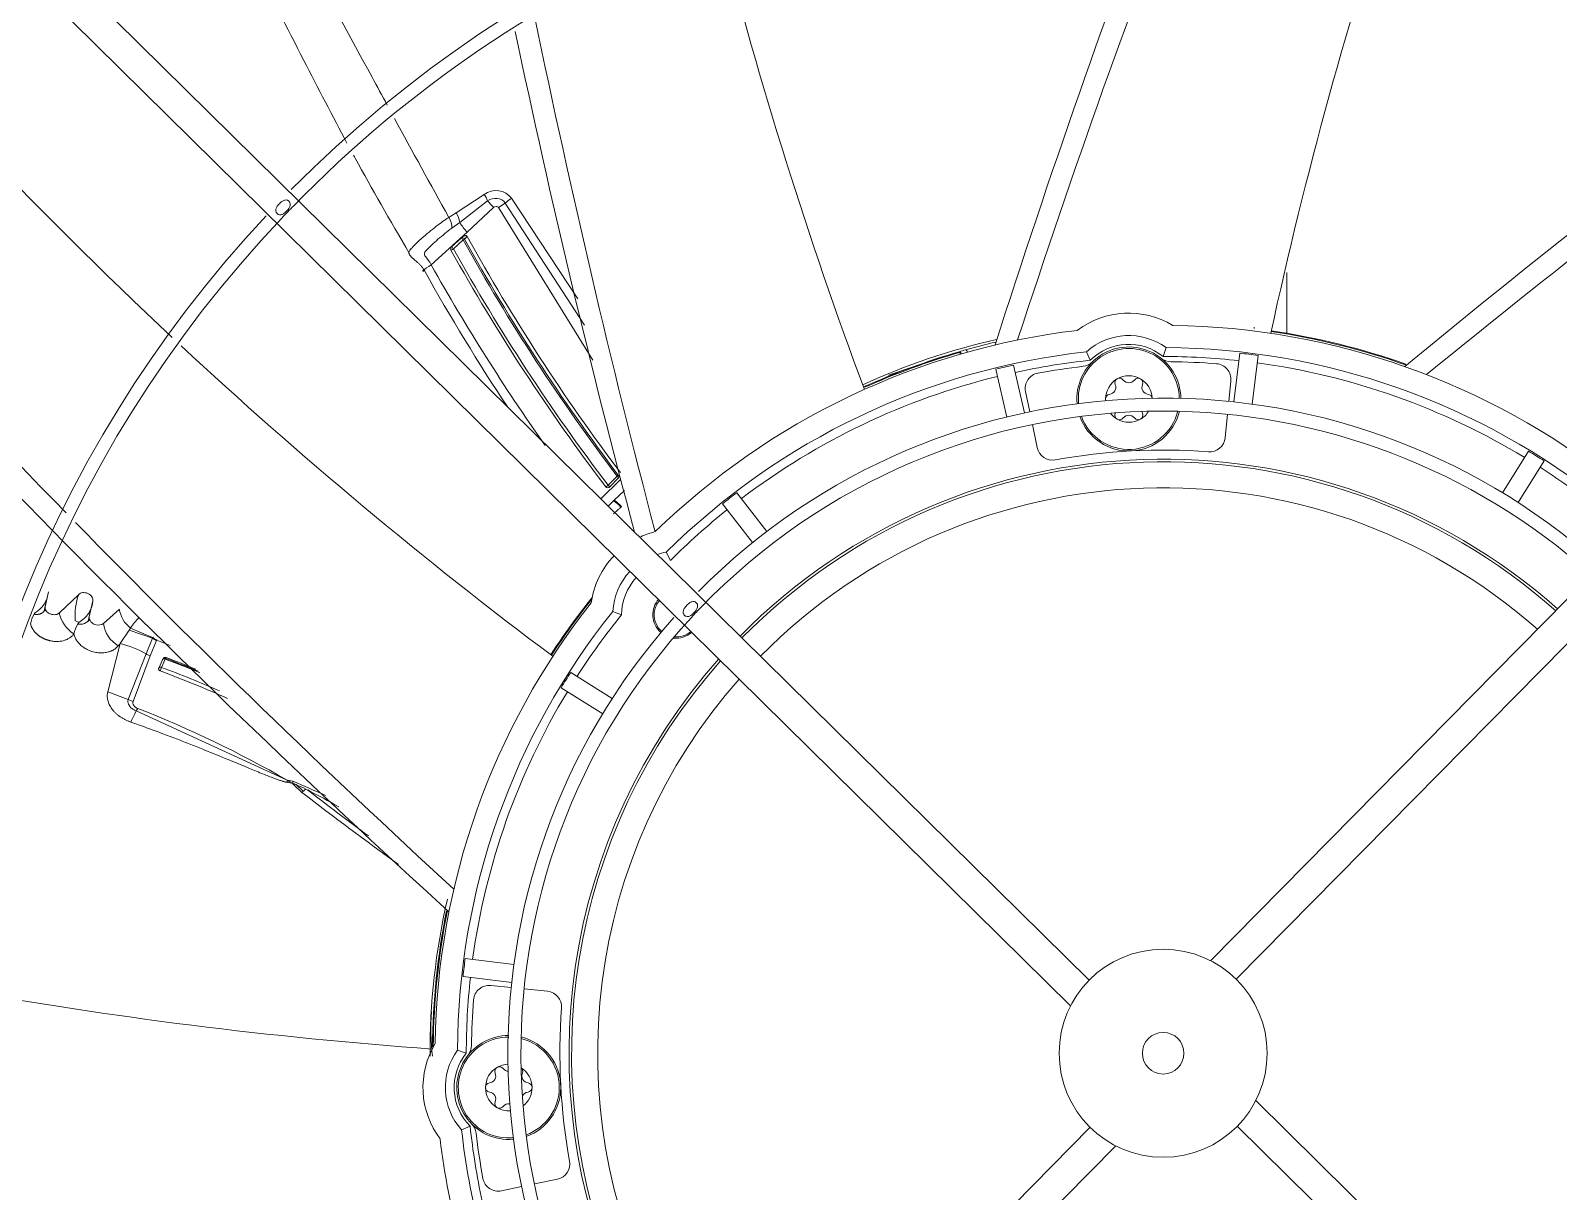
# Model space of a CAD drawing. Header units: millimetres. Extents: x 113490 to 142599, y -20467 to 115.
# Drawn here: x 129887.5 to 130181.2, y -10315.6 to -10092.3 of the extents above; entities that cross this region are included whole.
import ezdxf

# ---------------------------------------------------------------- set-up
doc = ezdxf.new("R2010")
doc.units = ezdxf.units.MM
doc.layers.add('DV3_0', color=7, linetype='Continuous')

msp = doc.modelspace()

# ---------------------------------------------------------------- linework, layer by layer
at = {"layer": 'DV3_0', "color": 7, "linetype": 'Continuous', "lineweight": 15}
for p, q in [((130091, -10274.95), (129752.7, -9941.35)), ((129745.01, -9942.2), (130087.44, -10279.87)), ((130264.86, -10118.57), (130114.36, -10271.19)), ((129969.32, -10127.36), (129974.69, -10123.81)), ((130119.28, -10274.75), (130269.19, -10122.73)), ((129969.97, -10129.23), (129975.33, -10125.08)), ((129971.41, -10131.1), (129976.5, -10126.33)), ((129977.43, -10126.36), (129995.58, -10155.67)), ((129978.72, -10125.48), (129993.95, -10148.99)), ((129979.94, -10124.57), (129992.71, -10143.89)), ((129968.44, -10130.33), (129969.97, -10129.23)), ((129964.46, -10137.37), (129971.41, -10131.1)), ((129968.41, -10133.87), (129970.29, -10132.14)), ((129968.77, -10134.29), (129970.64, -10132.57)), ((129970.64, -10132.57), (129970.9, -10132.4)), ((129970.9, -10132.4), (129971.39, -10131.88)), ((130129.05, -10150.52), (130129.05, -10138.81)), ((130105.24, -10154.99), (130105.81, -10153.29)), ((130063.64, -10154.77), (130052.4, -10158.56)), ((130091.23, -10155.72), (130090.48, -10154.09)), ((130120.01, -10154.36), (130118.86, -10163.73)), ((130123.48, -10154.79), (130122.33, -10164.15)), ((130073.07, -10157.43), (130075.19, -10166.63)), ((130076.48, -10156.64), (130078.6, -10165.84)), ((130079.58, -10165.63), (130078.77, -10161.75)), ((130118.26, -10159.68), (130117.86, -10163.62)), ((130081.01, -10172.52), (130080.09, -10168.08)), ((130117.61, -10166.11), (130117.16, -10170.63)), ((130175.52, -10173.21), (130170.52, -10181.22)), ((130178.49, -10175.07), (130173.49, -10183.07)), ((130000.84, -10178.74), (129997.1, -10182.35)), ((130000.24, -10177.99), (129998.52, -10179.76)), ((130000.53, -10178.31), (129998.8, -10180.09)), ((130001.67, -10180.74), (129999.66, -10182.64)), ((130023.24, -10181.2), (130029.05, -10188.63)), ((130001.08, -10183.83), (130000.98, -10183.95)), ((130020.48, -10183.35), (130026.29, -10190.79)), ((130010.48, -10194.24), (130009.69, -10192.63)), ((129890.87, -10200.22), (129890.27, -10203.11)), ((129890.05, -10203.98), (129890.52, -10201.74)), ((129892.99, -10204.3), (129896.72, -10200.74)), ((129898.54, -10205.85), (129899.06, -10203.56)), ((129898.75, -10205.07), (129899.43, -10202)), ((129904.53, -10203.56), (129901.45, -10206.33)), ((129888.23, -10204.34), (129888.13, -10204.55)), ((129896.07, -10205.83), (129896.72, -10206.12)), ((129896.72, -10206.12), (129896.54, -10206.48)), ((130001.1, -10204.66), (129999.42, -10204.04)), ((129904.71, -10210.22), (129906.41, -10207.65)), ((129906.68, -10207.22), (129910.92, -10209.01)), ((129910.87, -10209.15), (129909.66, -10212.15)), ((129910.92, -10209.01), (129910.87, -10209.15)), ((129910.93, -10208.97), (129910.92, -10209.01)), ((129909.66, -10212.15), (129906.24, -10220.94)), ((129911.69, -10209.62), (129910.44, -10212.56)), ((129911.72, -10209.54), (129911.69, -10209.62)), ((129911.73, -10209.53), (129911.72, -10209.54)), ((129910.44, -10212.56), (129907.16, -10221.35)), ((129912.1, -10214.95), (129912.8, -10213.34)), ((129912.66, -10214.79), (129913.36, -10213.18)), ((129913.43, -10213.05), (129913.54, -10212.89)), ((129991.32, -10215.74), (129999.32, -10220.74)), ((129906.24, -10220.94), (129902.3, -10219.49)), ((129907.16, -10221.35), (129906.24, -10220.94)), ((129989.46, -10218.71), (129997.47, -10223.71)), ((129908.07, -10222.69), (129907.78, -10223.16)), ((129937.91, -10237.16), (129938.08, -10237.39)), ((129938.08, -10237.39), (129939.62, -10238.83)), ((129938.19, -10237.2), (129938.27, -10237.29)), ((129938.19, -10237.2), (129938.34, -10237.26)), ((129938.34, -10237.26), (129938.5, -10237.32)), ((129938.5, -10237.32), (129939.88, -10238.61)), ((129971.03, -10270.75), (129980.4, -10271.9)), ((129970.61, -10274.22), (129979.98, -10275.37)), ((129975.93, -10275.97), (129979.87, -10276.37)), ((129982.36, -10276.62), (129986.87, -10277.07)), ((129971.24, -10288.99), (129969.54, -10288.42)), ((130432.33, -10603.11), (130123.04, -10298.11)), ((130091.2, -10303.23), (129757.6, -10641.53)), ((129971.97, -10303), (129970.34, -10303.75)), ((130119.48, -10303.03), (130428.15, -10607.41)), ((129758.45, -10649.21), (130096.11, -10306.79)), ((129981.88, -10314.65), (129978, -10315.46)), ((129988.77, -10313.22), (129984.33, -10314.14))]:
    msp.add_line(p, q, dxfattribs=at)
at = {"layer": 'DV3_0', "color": 7, "linetype": 'Continuous', "lineweight": 20}
for p, q in [((129977.43, -10126.36), (129978.72, -10125.48)), ((130122.74, -10149.58), (130122.74, -10149.38)), ((130066.07, -10154.21), (130066.03, -10154.07)), ((129999.66, -10182.64), (129999.52, -10182.78)), ((129906.4, -10207.65), (129906.68, -10207.22)), ((129910.87, -10209.15), (129906.41, -10207.65)), ((129902.3, -10219.49), (129904.71, -10210.22)), ((129907.78, -10223.16), (129936.78, -10236.48)), ((129936.78, -10236.48), (129936.77, -10236.89)), ((129936.78, -10236.48), (129937.32, -10236.78)), ((129936.78, -10236.48), (129937.88, -10236.69)), ((129937.32, -10236.78), (129937.87, -10237.09)), ((129937.87, -10237.09), (129937.88, -10236.69)), ((129937.87, -10237.09), (129937.91, -10237.16)), ((129938.01, -10237.14), (129937.91, -10237.16)), ((129938.01, -10237.14), (129938.19, -10237.2)), ((129938.27, -10237.29), (129938.08, -10237.39)), ((129938.34, -10237.26), (129938.27, -10237.29)), ((129939.88, -10238.61), (129939.62, -10238.83)), ((129940.37, -10238.18), (129940.74, -10238.37))]:
    msp.add_line(p, q, dxfattribs=at)
at = {"layer": 'DV3_0', "color": 7, "linetype": 'Continuous', "lineweight": 15}
for radius in [20, 4]:
    msp.add_circle((130105.24, -10288.99), radius, dxfattribs=at)
for centre, radius, start, end in [((130105.24, -10288.99), 551.5, 105.4775, 164.5225), ((130105.24, -10288.99), 236, 46.5586, 135.2674), ((130105.24, -10288.99), 233.5, 90, 135.7261), ((131826.83, -10712.04), 1840.9, 159.13473, 162.31372), ((131904.01, -10747.41), 1921.39, 158.90776, 161.94183), ((130105.24, -10288.99), 233.5, 46.5418, 90), ((130978.24, -10335.96), 872.25, 161.57137, 167.7255), ((130510.63, -9514.4), 872.25, 219.6863, 226.90224), ((130865.05, -9856.53), 872.25, 194.34102, 200.4525), ((131866.31, -9702.15), 1921.39, 191.64948, 194.66814), ((131782.57, -9714.08), 1841.22, 191.86002, 194.94133), ((131324.82, -11575.64), 1840.9, 126.39449, 129.58672), ((131370.63, -11647.12), 1921.39, 126.18988, 129.21483), ((131269.48, -8843.21), 1921.39, 220.9289, 224.29797), ((131205.25, -8898.73), 1840.9, 220.96503, 227.76772), ((129969.71, -10127.11), 5.97, 19.9095, 33.5903), ((130105.24, -10288.99), 233.5, 135.7261, 136.5342), ((129987.5, -10114.89), 15.87, 219.9344, 226.1383), ((129990.09, -10139.4), 17.97, 124.3919, 129.2551), ((130105.24, -10288.99), 236, 136.9648, 225.2631), ((130105.24, -10288.99), 233.5, 136.5342, 225.7814), ((129862.54, -9957.18), 200.9, 301.6287, 302.1063), ((129965.24, -10130.05), 3.21, 354.9769, 34.2701), ((129985.37, -10118.86), 18.56, 213.9567, 221.2472), ((129973.02, -10130.23), 3.34, 214.9281, 224.3802), ((130305.95, -9946.43), 383.51, 209.0348, 217.1413), ((130305.79, -9946.66), 382.95, 209.013, 217.1255), ((130305.15, -9947.51), 381.29, 208.9171, 217.0601), ((129968.77, -10134.28), 0.539, 130.9762, 206.9336), ((130304.77, -9947.17), 385.12, 209.1088, 217.2094), ((129972.58, -10130.65), 5.27, 217.7216, 223.716), ((130305.04, -9946.84), 384.98, 209.1375, 217.2314), ((130318.53, -9940.06), 406.98, 209.179, 213.5123), ((130327.67, -9932.38), 417.06, 209.4401, 215.09), ((130098.64, -10163.16), 16.5, 59.1138, 126.8862), ((130105.24, -10288.99), 140, 96.7677, 134.2323), ((130105.24, -10288.99), 140, 51.7677, 89.2323), ((130105.24, -10288.99), 140.5, 70.6035, 81.4839), ((130510.63, -9514.4), 872.25, 227.0594, 233.1795), ((130101.49, -10277.69), 129.1, 102.6466, 114.718), ((130105.24, -10288.99), 140.5, 103.2172, 105.6896), ((130098.64, -10163.16), 10, 0.7258, 185.2742), ((130098.64, -10163.16), 12.2, 54.0148, 131.9852), ((130098.64, -10163.16), 10.5, 51.1098, 134.8902), ((130105.24, -10288.99), 135.7, 51.2429, 89.7571), ((130105.24, -10288.99), 135.7, 96.2429, 134.7571), ((130105.24, -10288.99), 140.5, 106.2061, 114.2129), ((130105.24, -10288.99), 134, 95.9991, 102.2517), ((130089.52, -10153.9), 3, 276.6363, 314.568), ((130106.75, -10153), 3, 231.432, 269.3637), ((130105.24, -10288.99), 134, 83.7483, 90.0009), ((130105.24, -10288.99), 133, 85.5723, 89.3637), ((130115.27, -10159.38), 3, 354.25, 85.5723), ((130105.24, -10288.99), 134, 58.7483, 82.2517), ((130105.24, -10288.99), 134, 103.7483, 127.2517), ((130081.71, -10161.14), 3, 100.4277, 191.75), ((130105.24, -10288.99), 133, 96.6363, 100.4277), ((130098.64, -10163.16), 4.47, 120, 180), ((130096.85, -10160.06), 0.895, 120, 202.4776), ((130098.64, -10163.16), 4.48, 90, 120), ((130096.85, -10160.06), 0.895, 37.5224, 120), ((130098.64, -10158.69), 1.36, 217.5224, 322.4776), ((130098.64, -10163.16), 4.47, 60, 90), ((130100.43, -10160.06), 0.895, 60, 142.4776), ((130098.64, -10163.16), 4.48, 1.9825, 60), ((130100.43, -10160.06), 0.895, 337.5224, 60), ((130095.06, -10163.16), 0.895, 97.5224, 180), ((130094.77, -10160.93), 1.36, 277.5224, 22.4776), ((130102.52, -10160.93), 1.36, 157.5224, 262.4776), ((130102.22, -10163.16), 0.895, 9.9487, 82.4776), ((130105.24, -10288.99), 126, 48.3991, 135.1791), ((130098.64, -10163.16), 4.47, 180, 184.0175), ((130095.06, -10163.16), 0.895, 180, 200.2402), ((130105.24, -10288.99), 123.5, 90, 135.9997), ((130098.64, -10163.16), 10, 199.6905, 346.3095), ((130098.64, -10163.16), 4.47, 217.8113, 240), ((130096.85, -10166.26), 0.895, 157.5224, 240), ((130094.77, -10165.4), 1.36, 337.5224, 341.5363), ((130096.85, -10166.26), 0.895, 240, 322.4776), ((130098.64, -10163.16), 4.48, 240, 300), ((130098.64, -10167.64), 1.36, 37.5224, 142.4776), ((130100.43, -10166.26), 0.895, 217.5224, 300), ((130098.64, -10163.16), 4.48, 300, 328.1887), ((130100.43, -10166.26), 0.895, 300, 22.4776), ((130102.52, -10165.4), 1.36, 186.618, 202.4776), ((130105.24, -10288.99), 123.5, 48.3006, 90), ((130114.17, -10170.33), 3, 265.6946, 354.25), ((130083.95, -10171.91), 3, 191.75, 280.3054), ((130105.24, -10288.99), 116, 85.6946, 100.3054), ((130105.24, -10288.99), 114.25, 48.4114, 135.4011), ((130105.24, -10288.99), 113.75, 48.4247, 135.4011), ((130105.24, -10288.99), 134, 50.9991, 57.2517), ((129998.43, -10179.75), 0.498, 218.6541, 318.3291), ((129997.85, -10175), 3.83, 308.5921, 312.9567), ((129996.64, -10187.86), 5.84, 42.0523, 60.4649), ((129996.05, -10188.42), 6.81, 42.3918, 58.0521), ((130105.24, -10288.99), 134, 128.7483, 135.0009), ((131269.48, -8843.21), 1921.39, 224.37443, 227.39583), ((130011.6, -10204.68), 16.5, 104.1138, 114.3208), ((130011.6, -10204.68), 16.5, 136.3964, 171.8862), ((130011.6, -10204.68), 12.2, 99.0148, 107.4816), ((130011.6, -10204.68), 12.2, 136.7471, 176.9852), ((130011.6, -10204.68), 10.5, 136.9653, 179.8902), ((129885.69, -10199.81), 5.2, 299.2753, 355.4657), ((129907.09, -10204.67), 11.09, 159.2633, 186.0082), ((129894.28, -10201.56), 5.17, 298.1501, 355.1477), ((129910.1, -10202.74), 5.64, 188.4366, 232.6429), ((130105.24, -10288.99), 140, 141.7677, 179.2323), ((130105.24, -10288.99), 140.5, 141.3912, 146.9012), ((130011.6, -10204.68), 4.5, 138, 228), ((130011.6, -10204.68), 4.25, 139.2681, 228.9663), ((130105.24, -10288.99), 123.5, 135.9997, 137.2092), ((129893.37, -10207.5), 6.02, 150.6073, 169.7649), ((129899.01, -10203.12), 6.14, 191.0857, 238.4637), ((129901.83, -10209.65), 6.17, 149.0264, 167.8628), ((129907.23, -10205.58), 5.82, 187.3222, 240.049), ((130105.24, -10288.99), 135.7, 141.2429, 179.7571), ((130105.24, -10288.99), 126, 138.321, 225.2028), ((130105.24, -10288.99), 123.5, 137.2092, 226.1082), ((130105.24, -10288.99), 134, 140.9991, 147.2517), ((130011.6, -10204.68), 4.5, 263.0148, 311.7492), ((130011.6, -10204.68), 4.25, 264.8173, 311.5341), ((130060.59, -10357.26), 214.29, 136.6703, 136.8213), ((129827.67, -10423), 229.43, 67.8122, 68.5066), ((129917.33, -10216.9), 5.12, 155.7254, 163.7053), ((129836.36, -10419.28), 218.26, 66.3808, 69.5382), ((129913.26, -10213.5), 0.483, 68.6251, 160.5796), ((129914.19, -10213.54), 0.903, 146.9279, 156.6786), ((129837.49, -10414.99), 215.6, 67.4926, 69.3956), ((129837.64, -10414.44), 215.18, 67.5838, 69.3759), ((129838.01, -10412.97), 213.86, 67.6827, 69.3175), ((130105.24, -10288.99), 114.25, 138.4114, 204.5312), ((130105.24, -10288.99), 113.75, 138.4247, 203.2684), ((129836.22, -10419.55), 217.85, 65.8506, 69.5295), ((130105.24, -10288.99), 134, 148.7483, 172.2517), ((129938.11, -10239.7), 34.54, 151.3925, 155.3449), ((129937.02, -10240.12), 3.15, 71.5892, 74.3028), ((130096.87, -10288.92), 132.6, 167.1218, 180.2811), ((130105.24, -10288.99), 140.5, 168.7601, 179.5273), ((130027.5, -9418.2), 872.25, 259.76861, 265.86893), ((130105.24, -10288.99), 134, 173.7483, 180.0009), ((129975.63, -10278.95), 3, 84.25, 175.5723), ((130105.24, -10288.99), 133, 175.5723, 179.3637), ((129986.57, -10280.06), 3, 355.6946, 84.25), ((130007.91, -10284.22), 43.48, 175.7427, 187.0743), ((130105.24, -10288.99), 116, 175.6946, 190.3054), ((129979.41, -10295.58), 10, 90, 275.2742), ((129979.41, -10295.58), 10, 0, 76.3095), ((129979.41, -10295.58), 16.5, 149.1138, 216.8862), ((129979.41, -10295.58), 12.2, 144.0148, 221.9852), ((129969.25, -10287.48), 3, 321.432, 359.3637), ((129979.41, -10295.58), 10.5, 141.1098, 224.8902), ((129979.41, -10295.58), 4.47, 120, 180), ((129977.62, -10292.48), 0.895, 120, 202.4776), ((129979.41, -10295.58), 4.48, 91.9825, 120), ((129977.62, -10292.48), 0.895, 37.5224, 120), ((129975.54, -10293.35), 1.36, 277.5224, 22.4776), ((129979.41, -10291.11), 1.36, 217.5224, 264.745), ((129979.41, -10295.58), 4.48, 0, 58.1887), ((129981.2, -10292.48), 0.895, 337.5224, 50.5125), ((129983.29, -10293.35), 1.36, 157.5224, 262.4776), ((129975.83, -10295.58), 0.895, 97.5224, 180), ((129979.41, -10295.58), 4.48, 180, 240), ((129975.83, -10295.58), 0.895, 180, 262.4776), ((129975.54, -10297.82), 1.36, 337.5224, 82.4776), ((129983.29, -10297.82), 1.36, 97.5224, 158.4565), ((129979.41, -10295.58), 4.48, 307.8113, 0), ((129979.41, -10295.58), 10, 289.6905, 0), ((129982.99, -10295.58), 0.895, 0, 82.4776), ((129982.99, -10295.58), 0.895, 277.5224, 0), ((129977.62, -10298.69), 0.895, 157.5224, 240), ((129977.62, -10298.69), 0.895, 240, 322.4776), ((129979.41, -10295.58), 4.48, 240, 274.0175), ((129979.41, -10300.06), 1.36, 81.428, 142.4776), ((130105.24, -10288.99), 134, 185.9991, 192.2517), ((129970.15, -10304.71), 3, 6.6363, 44.568), ((130105.24, -10288.99), 140, 186.7677, 203.7505), ((130105.24, -10288.99), 135.7, 186.2429, 202.9304), ((130105.24, -10288.99), 133, 186.6363, 190.4277), ((129988.16, -10310.28), 3, 281.75, 10.3054), ((129977.39, -10312.52), 3, 190.4277, 281.75)]:
    msp.add_arc(centre, radius, start, end, dxfattribs=at)
at = {"layer": 'DV3_0', "color": 7, "linetype": 'Continuous', "lineweight": 20}
for centre, radius, start, end in [((129976.93, -10126.84), 3.77, 37.022, 126.4642), ((129965.74, -10129.65), 4.25, 5.7332, 32.7349), ((130105.24, -10288.99), 140.35, 70.5208, 81.4905), ((130098.64, -10163.16), 9.71, 0.7926, 185.2074), ((130105.24, -10288.99), 140.35, 106.2061, 114.1302), ((130098.64, -10163.16), 9.71, 200.0694, 345.9306), ((130105.24, -10288.99), 108.75, 48.5638, 135.4011), ((130105.24, -10288.99), 140.35, 141.5068, 146.9448), ((129915.82, -10213.02), 10.82, 133.4767, 147.5853), ((129912.69, -10206.92), 2.88, 230.996, 249.7015), ((129912.96, -10206.81), 3, 227.0792, 245.6013), ((129913, -10206.86), 2.96, 225.694, 244.6308), ((129900.08, -10229.43), 19.76, 61.0068, 76.4573), ((129911.41, -10209.74), 2.98, 233.9494, 251.079), ((130105.24, -10288.99), 108.75, 138.5638, 206.9605), ((129832.94, -10415.91), 207.31, 59.9431, 68.752), ((129907.82, -10395.82), 161.55, 79.2786, 79.6761), ((129884.26, -10368.35), 142.16, 65.0797, 67.84), ((129923.85, -10271.78), 37.44, 63.8071, 66.9621), ((130396.56, -9645.38), 748.98, 232.40465, 234.17794), ((130444.25, -9584.75), 825.07, 232.3917, 233.40913), ((129845.44, -10420.98), 205.99, 60.5447, 62.4419), ((130105.24, -10288.99), 140.35, 168.7119, 179.5033), ((129979.41, -10295.58), 9.71, 90, 275.2074), ((129979.41, -10295.58), 9.71, 0, 75.9306), ((129979.41, -10295.58), 9.71, 290.0694, 0)]:
    msp.add_arc(centre, radius, start, end, dxfattribs=at)
at = {"layer": 'DV3_0', "color": 7, "linetype": 'Continuous', "lineweight": 15}
for centre, major_axis, ratio, start_param, end_param in [((130113.99, -10334.13), (-35.58, 183.06), 0.866796, 0.070986, 0.078814), ((130121.25, -10158.6), (21.65, -2.66), 0.186545, 1.490488, 1.651105), ((130075.69, -10160.99), (21.26, 4.91), 0.186545, 1.490488, 1.651105), ((130174.85, -10177.58), (18.5, -11.56), 0.186545, 1.490488, 1.651105), ((130024.36, -10185.47), (17.19, 13.43), 0.186545, 1.490488, 1.651105), ((129993.83, -10219.37), (11.56, 18.5), 0.186545, 1.490488, 1.651105), ((129974.85, -10272.98), (2.66, 21.65), 0.186545, 1.490488, 1.651105)]:
    msp.add_ellipse(centre, major_axis=major_axis, ratio=ratio, start_param=start_param, end_param=end_param, dxfattribs=at)
at = {"layer": 'DV3_0', "color": 7, "linetype": 'Continuous', "lineweight": 20}
for centre, major_axis, ratio, start_param, end_param in [((130066.16, -10154.55), (-0.14, 0.48), 0.498451, 4.711945, 6.283185), ((130066.16, -10154.55), (-0.353, 0.354), 0.432332, 4.479982, 5.381811), ((130067.38, -10154.21), (-0.135, 0.481), 0.498743, 4.711945, 6.283185), ((129947.04, -10212.9), (-22.75, -32.05), 0.299104, 0.877808, 0.898526)]:
    msp.add_ellipse(centre, major_axis=major_axis, ratio=ratio, start_param=start_param, end_param=end_param, dxfattribs=at)
at = {"layer": 'DV3_0', "color": 7, "linetype": 'Continuous', "lineweight": 15}
for points, knots in [([(129956.04, -10106.65), (129955.06, -10104.85), (129954.08, -10103.04), (129948.31, -10092.33), (129943.56, -10083.48), (129933.76, -10066.14), (129928.71, -10057.66), (129917.88, -10041.45), (129912.08, -10033.74), (129903.25, -10023.01), (129900.46, -10019.74), (129897.62, -10016.53)], [0.0997666, 0.0997666, 0.0997666, 0.0997666, 0.125, 0.125, 0.25, 0.25, 0.375, 0.375, 0.5, 0.5, 0.5559137, 0.5559137, 0.5559137, 0.5559137]), ([(129892.47, -10020.47), (129893.72, -10022), (129899.21, -10028.86), (129908.73, -10041.87), (129920.02, -10060.03), (129930.3, -10079.1), (129939.45, -10097), (129945.52, -10108.76), (129948.3, -10113.93)], [0.2450626, 0.2450626, 0.2450626, 0.2450626, 0.2785483, 0.3937658, 0.5184271, 0.640965, 0.7604313, 0.861417, 0.861417, 0.861417, 0.861417]), ([(129949.55, -10116.26), (129949.66, -10116.46), (129953.05, -10122.68), (129956.44, -10128.51), (129960.33, -10135.22)], [0.8766299, 0.8766299, 0.8766299, 0.8766299, 0.8805474, 1, 1, 1, 1]), ([(129934.85, -10127.51), (129934.81, -10127.47), (129934.73, -10127.38), (129934.61, -10127.14), (129934.57, -10126.73), (129934.75, -10126.3), (129935.01, -10125.91), (129935.29, -10125.6), (129935.59, -10125.32), (129935.96, -10125.05), (129936.38, -10124.86), (129936.77, -10124.89), (129937.01, -10125), (129937.1, -10125.08), (129937.15, -10125.12)], [0, 0, 0, 0, 0.040529, 0.082096, 0.181604, 0.321297, 0.409637, 0.504692, 0.598943, 0.685714, 0.821727, 0.918717, 0.959765, 1, 1, 1, 1]), ([(129937.15, -10125.12), (129937.19, -10125.17), (129937.27, -10125.26), (129937.38, -10125.5), (129937.42, -10125.9), (129937.24, -10126.33), (129936.98, -10126.72), (129936.7, -10127.03), (129936.4, -10127.31), (129936.03, -10127.58), (129935.61, -10127.77), (129935.22, -10127.74), (129934.99, -10127.63), (129934.89, -10127.55), (129934.85, -10127.51)], [0, 0, 0, 0, 0.040488, 0.081902, 0.180627, 0.320355, 0.409206, 0.504808, 0.600124, 0.687341, 0.822717, 0.918807, 0.959755, 1, 1, 1, 1]), ([(129963.2, -10138.48), (129963.1, -10138.32), (129962.9, -10138), (129962.55, -10137.56), (129962.16, -10137.16), (129961.74, -10136.79), (129961.11, -10136.26), (129960.38, -10135.61), (129960.12, -10135.06), (129960.4, -10134.53), (129961.01, -10133.83), (129961.93, -10132.93), (129963.11, -10131.88), (129964.39, -10130.8), (129965.72, -10129.75), (129966.87, -10128.9), (129967.58, -10128.44), (129967.89, -10128.24)], [0, 0, 0, 0, 0.030477, 0.061058, 0.092665, 0.126219, 0.162611, 0.254997, 0.347179, 0.400187, 0.476873, 0.57601, 0.660009, 0.765175, 0.861951, 0.939416, 1, 1, 1, 1]), ([(129964.46, -10137.37), (129964.21, -10136.66), (129963.67, -10136.18), (129963.23, -10135.58), (129963.15, -10135.39), (129963.19, -10135.11), (129963.23, -10135.03), (129963.35, -10134.83), (129963.45, -10134.7), (129963.84, -10134.26), (129964.2, -10133.91), (129964.96, -10133.2), (129965.37, -10132.82), (129966.65, -10131.71), (129967.55, -10130.98), (129968.44, -10130.33)], [0, 0, 0, 0, 0.25, 0.25, 0.375, 0.375, 0.4375, 0.4375, 0.5, 0.5, 0.625, 0.625, 0.75, 0.75, 1, 1, 1, 1]), ([(129970.29, -10132.14), (129970.32, -10132.12), (129970.37, -10132.07), (129970.45, -10132.01), (129970.57, -10131.93), (129970.73, -10131.84), (129970.91, -10131.77), (129971.1, -10131.73), (129971.26, -10131.75), (129971.35, -10131.82), (129971.38, -10131.86), (129971.39, -10131.87), (129971.39, -10131.88)], [0, 0, 0, 0, 0.082418, 0.164586, 0.246739, 0.441628, 0.591306, 0.720285, 0.890976, 0.951176, 0.974103, 1, 1, 1, 1]), ([(129970.29, -10132.14), (129970.35, -10132.1), (129970.46, -10132.1), (129970.69, -10132.2), (129970.81, -10132.29), (129970.9, -10132.4)], [0, 0, 0, 0, 0.5, 0.5, 1, 1, 1, 1]), ([(129963.2, -10138.48), (129962.84, -10138.64), (129962.79, -10138.6), (129963.29, -10138.15), (129963.84, -10137.75), (129964.46, -10137.37)], [0, 0, 0, 0, 0.5, 0.5, 1, 1, 1, 1]), ([(129998.52, -10179.76), (129998.49, -10179.78), (129998.46, -10179.81), (129998.4, -10179.85), (129998.34, -10179.9), (129998.28, -10179.94), (129998.18, -10180.01), (129998.08, -10180.06), (129998.06, -10180.07), (129998.04, -10180.07)], [0, 0, 0, 0, 0.118741, 0.212559, 0.283639, 0.421785, 0.534533, 0.779247, 1, 1, 1, 1]), ([(129998.52, -10179.76), (129998.61, -10179.86), (129998.69, -10179.94), (129998.8, -10180.06), (129998.82, -10180.09), (129998.8, -10180.09)], [0, 0, 0, 0, 0.5, 0.5, 1, 1, 1, 1]), ([(130000.24, -10177.99), (130000.25, -10178), (130000.28, -10178.03), (130000.32, -10178.08), (130000.37, -10178.12), (130000.42, -10178.18), (130000.47, -10178.23), (130000.51, -10178.27), (130000.53, -10178.3), (130000.54, -10178.31), (130000.54, -10178.31), (130000.53, -10178.31)], [0, 0, 0, 0, 0.076843, 0.163202, 0.25872, 0.354249, 0.510247, 0.649933, 0.755807, 0.887991, 1, 1, 1, 1]), ([(129999.52, -10182.78), (129999.49, -10182.81), (129999.4, -10182.9), (129999.18, -10183.12), (129998.88, -10183.43), (129998.63, -10183.67), (129998.52, -10183.78)], [0, 0, 0, 0, 0.0235394, 0.05482, 0.1460797, 0.2223207, 0.2223207, 0.2223207, 0.2223207]), ([(130000.98, -10183.95), (130000.95, -10183.97), (130000.84, -10184.07), (130000.59, -10184.3), (130000.25, -10184.61), (129999.88, -10184.95), (129999.64, -10185.16), (129999.52, -10185.27)], [0, 0, 0, 0, 0.0100853, 0.038495, 0.0864308, 0.1292051, 0.1745933, 0.1745933, 0.1745933, 0.1745933]), ([(129899.43, -10202), (129899.46, -10201.88), (129899.46, -10201.6), (129899.29, -10201.18), (129898.94, -10200.81), (129898.48, -10200.53), (129897.96, -10200.39), (129897.47, -10200.39), (129897.05, -10200.5), (129896.82, -10200.65), (129896.72, -10200.74)], [0, 0, 0, 0, 0.124936, 0.249948, 0.37496, 0.499972, 0.624983, 0.749995, 0.875007, 1, 1, 1, 1]), ([(129888.13, -10204.55), (129888.18, -10204.56), (129888.26, -10204.58), (129888.4, -10204.59), (129888.53, -10204.6), (129888.66, -10204.6), (129888.79, -10204.59), (129888.91, -10204.58), (129889.04, -10204.56), (129889.16, -10204.53), (129889.27, -10204.5), (129889.38, -10204.46), (129889.49, -10204.42), (129889.59, -10204.36), (129889.68, -10204.31), (129889.77, -10204.24), (129889.86, -10204.17), (129889.93, -10204.1), (129890, -10204.02), (129890.06, -10203.93), (129890.12, -10203.84), (129890.17, -10203.75), (129890.21, -10203.65), (129890.24, -10203.55), (129890.26, -10203.44), (129890.27, -10203.33), (129890.28, -10203.22), (129890.28, -10203.15), (129890.27, -10203.11)], [0, 0, 0, 0, 0.036418, 0.072901, 0.109493, 0.146225, 0.183122, 0.220199, 0.257467, 0.29493, 0.332591, 0.370449, 0.408503, 0.446754, 0.485203, 0.523858, 0.562717, 0.601777, 0.641023, 0.680442, 0.720013, 0.759719, 0.799541, 0.839463, 0.879472, 0.919563, 0.959735, 1, 1, 1, 1]), ([(129890.27, -10203.11), (129890.27, -10203.17), (129890.25, -10203.3), (129890.28, -10203.57), (129890.43, -10203.91), (129890.78, -10204.27), (129891.25, -10204.53), (129891.77, -10204.66), (129892.26, -10204.65), (129892.61, -10204.55), (129892.85, -10204.42), (129892.94, -10204.34), (129892.99, -10204.3)], [0, 0, 0, 0, 0.059901, 0.12047, 0.249355, 0.384502, 0.523872, 0.659169, 0.781173, 0.892517, 0.946449, 1, 1, 1, 1]), ([(130013.2, -10204.78), (130013.16, -10204.73), (130013.08, -10204.64), (130012.96, -10204.4), (130012.92, -10203.99), (130013.1, -10203.54), (130013.36, -10203.15), (130013.63, -10202.84), (130013.93, -10202.55), (130014.29, -10202.28), (130014.71, -10202.1), (130015.1, -10202.13), (130015.34, -10202.24), (130015.43, -10202.32), (130015.47, -10202.36)], [0, 0, 0, 0, 0.040717, 0.082601, 0.183674, 0.325225, 0.413967, 0.5088, 0.602375, 0.688214, 0.822702, 0.918959, 0.959862, 1, 1, 1, 1]), ([(130015.47, -10202.36), (130015.51, -10202.4), (130015.6, -10202.49), (130015.71, -10202.73), (130015.75, -10203.14), (130015.57, -10203.58), (130015.3, -10203.97), (130014.95, -10204.38), (130014.49, -10204.79), (130013.96, -10205.03), (130013.57, -10205), (130013.34, -10204.89), (130013.25, -10204.82), (130013.2, -10204.78)], [0, 0, 0, 0, 0.040646, 0.082274, 0.181944, 0.323646, 0.41357, 0.509807, 0.690903, 0.824258, 0.919018, 0.959797, 1, 1, 1, 1]), ([(129887.45, -10206.44), (129887.47, -10206.49), (129887.5, -10206.6), (129887.55, -10206.76), (129887.61, -10206.92), (129887.68, -10207.08), (129887.76, -10207.23), (129887.84, -10207.38), (129887.93, -10207.52), (129888.03, -10207.66), (129888.13, -10207.79), (129888.23, -10207.92), (129888.34, -10208.05), (129888.45, -10208.17), (129888.57, -10208.29), (129888.69, -10208.4), (129888.81, -10208.5), (129888.94, -10208.6), (129889.07, -10208.7), (129889.2, -10208.79), (129889.33, -10208.88), (129889.46, -10208.96), (129889.6, -10209.04), (129889.73, -10209.12), (129889.87, -10209.19), (129890, -10209.25), (129890.14, -10209.31), (129890.27, -10209.37), (129890.41, -10209.42), (129890.54, -10209.47), (129890.68, -10209.51), (129890.81, -10209.56), (129890.94, -10209.59), (129891.07, -10209.63), (129891.2, -10209.66), (129891.32, -10209.68), (129891.64, -10209.74), (129892.14, -10209.8), (129892.81, -10209.8), (129893.44, -10209.72), (129893.94, -10209.6), (129894.32, -10209.46), (129894.62, -10209.32), (129894.9, -10209.17), (129895.16, -10209), (129895.4, -10208.8), (129895.61, -10208.59), (129895.74, -10208.44), (129895.8, -10208.36)], [0, 0, 0, 0, 0.018494, 0.036794, 0.054904, 0.072829, 0.090574, 0.108139, 0.12552, 0.142715, 0.159724, 0.176546, 0.19318, 0.209627, 0.225889, 0.241965, 0.257853, 0.273549, 0.289049, 0.304351, 0.319453, 0.334354, 0.349052, 0.363545, 0.377834, 0.391919, 0.405799, 0.419467, 0.432916, 0.446141, 0.45914, 0.471909, 0.484449, 0.496758, 0.508837, 0.520687, 0.532311, 0.597667, 0.660015, 0.719165, 0.775243, 0.807872, 0.84032, 0.872579, 0.904661, 0.936593, 0.968377, 1, 1, 1, 1]), ([(129896.54, -10206.48), (129897.17, -10206.55), (129897.76, -10206.44), (129898.58, -10205.92), (129898.8, -10205.51), (129898.75, -10205.07)], [0, 0, 0, 0, 0.5, 0.5, 1, 1, 1, 1]), ([(129901.45, -10206.33), (129901.1, -10206.63), (129900.49, -10206.74), (129899.56, -10206.43), (129899.25, -10206.25), (129898.81, -10205.73), (129898.68, -10205.39), (129898.75, -10205.07)], [0, 0, 0, 0, 0.5, 0.5, 0.75, 0.75, 1, 1, 1, 1]), ([(129904.32, -10210.63), (129904.28, -10210.68), (129904.2, -10210.77), (129904.07, -10210.9), (129903.94, -10211.02), (129903.8, -10211.14), (129903.65, -10211.25), (129903.49, -10211.35), (129903.33, -10211.45), (129903.16, -10211.54), (129902.98, -10211.62), (129902.8, -10211.69), (129902.61, -10211.76), (129902.2, -10211.88), (129901.56, -10212), (129900.65, -10212.01), (129899.72, -10211.87), (129898.78, -10211.58), (129897.9, -10211.14), (129897.27, -10210.67), (129896.85, -10210.27), (129896.59, -10209.98), (129896.37, -10209.68), (129896.17, -10209.37), (129896.01, -10209.05), (129895.89, -10208.71), (129895.83, -10208.48), (129895.8, -10208.36)], [0, 0, 0, 0, 0.019214, 0.038219, 0.057067, 0.075807, 0.094491, 0.113172, 0.131901, 0.15073, 0.16971, 0.18889, 0.208318, 0.22804, 0.309319, 0.38993, 0.473117, 0.562631, 0.650642, 0.740836, 0.778902, 0.816141, 0.852828, 0.889255, 0.925725, 0.96254, 1, 1, 1, 1]), ([(129912.41, -10215.46), (129912.39, -10215.45), (129912.35, -10215.44), (129912.29, -10215.4), (129912.23, -10215.36), (129912.17, -10215.31), (129912.12, -10215.23), (129912.08, -10215.14), (129912.07, -10215.04), (129912.09, -10214.98), (129912.1, -10214.95)], [0, 0, 0, 0, 0.08673, 0.173523, 0.261862, 0.392311, 0.520504, 0.685135, 0.840872, 1, 1, 1, 1]), ([(129912.66, -10214.79), (129912.64, -10214.78), (129912.6, -10214.77), (129912.55, -10214.76), (129912.51, -10214.75), (129912.45, -10214.75), (129912.38, -10214.75), (129912.28, -10214.77), (129912.2, -10214.81), (129912.13, -10214.87), (129912.11, -10214.93), (129912.1, -10214.95)], [0, 0, 0, 0, 0.075151, 0.140751, 0.196811, 0.243355, 0.374481, 0.490529, 0.673545, 0.839828, 1, 1, 1, 1]), ([(129912.8, -10213.34), (129912.81, -10213.31), (129912.84, -10213.26), (129912.88, -10213.19), (129912.93, -10213.12), (129913, -10213.05), (129913.09, -10212.97), (129913.2, -10212.91), (129913.32, -10212.87), (129913.44, -10212.86), (129913.51, -10212.88), (129913.54, -10212.89)], [0, 0, 0, 0, 0.099423, 0.197161, 0.293852, 0.390154, 0.537891, 0.671317, 0.795552, 0.901539, 1, 1, 1, 1]), ([(129913.36, -10213.18), (129913.24, -10213.14), (129913.1, -10213.13), (129912.9, -10213.19), (129912.82, -10213.25), (129912.8, -10213.34)], [0, 0, 0, 0, 0.5, 0.5, 1, 1, 1, 1])]:
    msp.add_open_spline(points, degree=3, knots=knots, dxfattribs=at)
for points in [[(129967.89, -10128.24), (129964.34, -10121.87), (129960.86, -10115.53), (129957.43, -10109.22)], [(129968.77, -10134.29), (129968.65, -10134.36), (129968.41, -10134.5), (129968.29, -10134.53), (129968.29, -10134.52)], [(130000.46, -10177.8), (130000.54, -10177.89), (130000.65, -10178.1), (130000.6, -10178.26), (130000.53, -10178.31)], [(129890.35, -10203.67), (129890.25, -10203.87), (129890.15, -10203.96), (129890.03, -10203.96)], [(129898.8, -10205.6), (129898.71, -10205.82), (129898.6, -10205.92), (129898.49, -10205.9)]]:
    msp.add_open_spline(points, degree=3, dxfattribs=at)
at = {"layer": 'DV3_0', "color": 7, "linetype": 'Continuous', "lineweight": 20}
for points, knots in [([(129975.33, -10125.08), (129975.86, -10124.69), (129976.55, -10124.51), (129977.81, -10124.65), (129978.39, -10124.97), (129978.72, -10125.48)], [0, 0, 0, 0, 0.5, 0.5, 1, 1, 1, 1]), ([(129976.5, -10126.33), (129976.64, -10126.2), (129976.82, -10126.12), (129977.08, -10126.12), (129977.17, -10126.14), (129977.32, -10126.23), (129977.38, -10126.29), (129977.43, -10126.36)], [0, 0, 0, 0, 0.5, 0.5, 0.75, 0.75, 1, 1, 1, 1]), ([(129906.71, -10225.29), (129906.63, -10225.26), (129906.46, -10225.2), (129906.21, -10225.1), (129905.97, -10225), (129905.73, -10224.88), (129905.49, -10224.76), (129905.26, -10224.64), (129905.04, -10224.5), (129904.82, -10224.36), (129904.52, -10224.16), (129904.15, -10223.88), (129903.74, -10223.51), (129903.38, -10223.13), (129902.96, -10222.61), (129902.64, -10222.06), (129902.41, -10221.51), (129902.29, -10221.09), (129902.22, -10220.68), (129902.2, -10220.32), (129902.21, -10220.01), (129902.24, -10219.75), (129902.28, -10219.58), (129902.3, -10219.49)], [0, 0, 0, 0, 0.030591, 0.060981, 0.091213, 0.121333, 0.151385, 0.181415, 0.21147, 0.241596, 0.271838, 0.338634, 0.405006, 0.468844, 0.532049, 0.654008, 0.713418, 0.772516, 0.830305, 0.88782, 0.925497, 0.962841, 1, 1, 1, 1]), ([(129906.24, -10220.94), (129906.23, -10220.97), (129906.21, -10221.02), (129906.19, -10221.13), (129906.17, -10221.33), (129906.2, -10221.65), (129906.35, -10222.02), (129906.57, -10222.34), (129906.82, -10222.6), (129907.09, -10222.81), (129907.34, -10222.97), (129907.57, -10223.08), (129907.72, -10223.14), (129907.78, -10223.16)], [0, 0, 0, 0, 0.031138, 0.062258, 0.127088, 0.261874, 0.423912, 0.543304, 0.658105, 0.77088, 0.859529, 0.935948, 1, 1, 1, 1]), ([(129907.16, -10221.35), (129907.15, -10221.38), (129907.14, -10221.42), (129907.12, -10221.5), (129907.12, -10221.57), (129907.12, -10221.65), (129907.13, -10221.77), (129907.18, -10221.92), (129907.28, -10222.11), (129907.43, -10222.29), (129907.59, -10222.43), (129907.76, -10222.54), (129907.91, -10222.63), (129908.02, -10222.67), (129908.07, -10222.69)], [0, 0, 0, 0, 0.047505, 0.094904, 0.142513, 0.190643, 0.239596, 0.361577, 0.484381, 0.609898, 0.738056, 0.82598, 0.912883, 1, 1, 1, 1]), ([(129936.77, -10236.89), (129936.71, -10236.88), (129936.58, -10236.85), (129936.38, -10236.8), (129936.16, -10236.74), (129935.93, -10236.68), (129935.67, -10236.6), (129935.28, -10236.47), (129934.73, -10236.28), (129933.55, -10235.84), (129931.69, -10235.1), (129928.83, -10233.92), (129925.19, -10232.4), (129921.56, -10230.92), (129918.26, -10229.6), (129915.52, -10228.53), (129912.67, -10227.45), (129909.73, -10226.37), (129907.73, -10225.65), (129906.71, -10225.29)], [0, 0, 0, 0, 0.005834, 0.012254, 0.019269, 0.026886, 0.035112, 0.043948, 0.065185, 0.089468, 0.161123, 0.251243, 0.377232, 0.527894, 0.616412, 0.707884, 0.8023, 0.899668, 1, 1, 1, 1])]:
    msp.add_open_spline(points, degree=3, knots=knots, dxfattribs=at)

doc.saveas('drawing.dxf')
